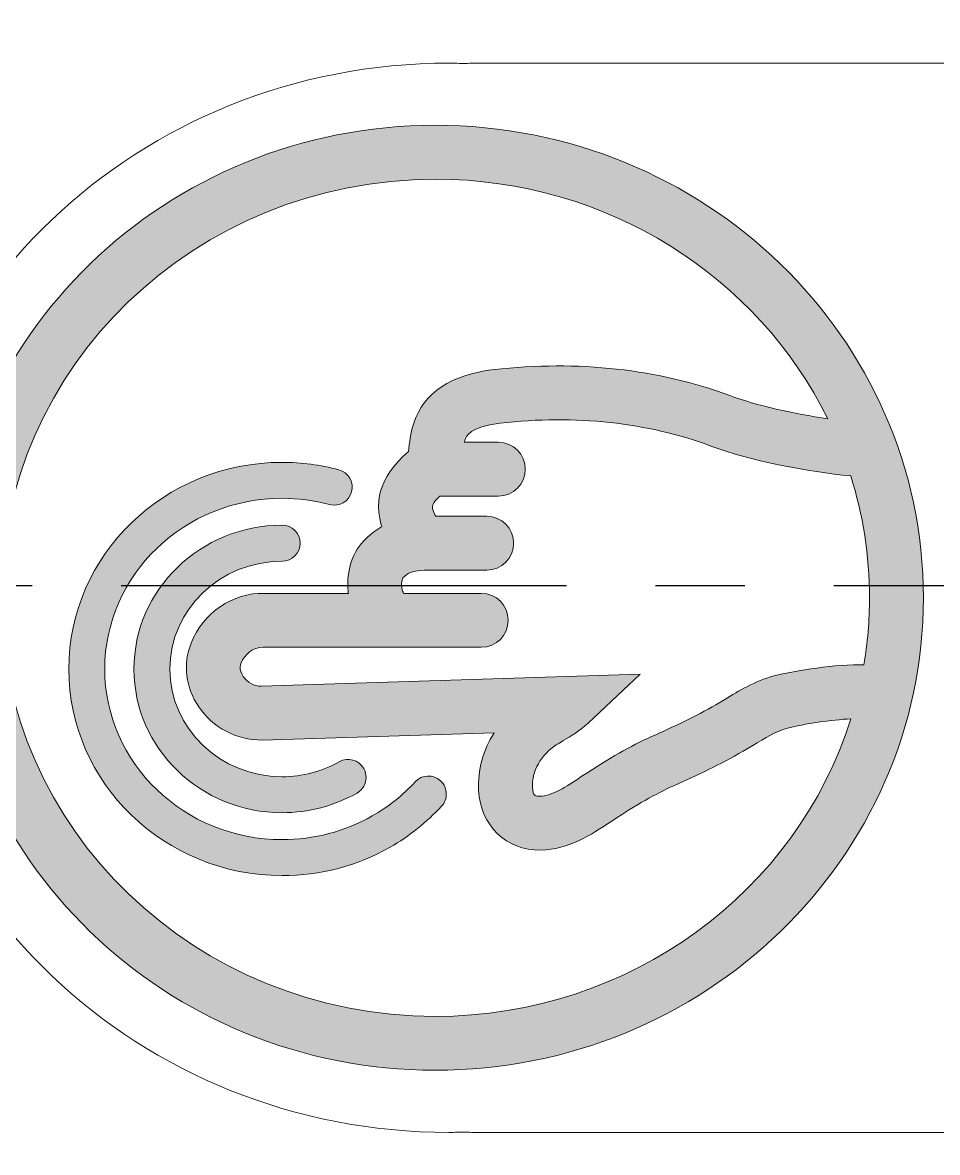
# Model space of a CAD drawing. Extents: x 19044 to 19885, y -10133 to -9539.
# Drawn here: x 19388.05 to 19406.03, y -9777.71 to -9755.52 of the extents above; entities that cross this region are included whole.
import ezdxf

# ---------------------------------------------------------------- set-up
doc = ezdxf.new("R2010")
doc.units = 0
doc.header["$LTSCALE"] = 7
doc.header["$MEASUREMENT"] = 0
doc.linetypes.add('CENTER', pattern=[2, 1.25, -0.25, 0.25, -0.25])
for name, color, linetype in [('CENTER', 1, 'CENTER'), ('D', 2, 'CONTINUOUS'), ('DWG', 7, 'CONTINUOUS'), ('HT', 3, 'CONTINUOUS')]:
    doc.layers.add(name, color=color, linetype=linetype)

# ---------------------------------------------------------------- blocks, each defined once
blk = doc.blocks.new('A$C3FD523FA')
at = {"layer": 'HT'}
h = blk.add_hatch(color=21, dxfattribs=at)
h.dxf.hatch_style = 2
edge = h.paths.add_edge_path()
edge.add_spline(control_points=[(12.159, -0.415), (7.042, -0.415), (2.879, -4.717), (2.879, -10.006), (2.879, -15.295), (7.042, -19.598), (12.159, -19.598), (17.275, -19.598), (21.438, -15.295), (21.438, -10.006), (21.438, -4.717), (17.275, -0.415), (12.159, -0.415)], knot_values=[0, 0, 0, 0, 1, 1, 1, 2, 2, 2, 3, 3, 3, 4, 4, 4, 4], degree=3, periodic=0)
edge = h.paths.add_edge_path()
edge.add_spline(control_points=[(10.841, -18.428), (10.856, -17.887), (10.733, -17.091), (10.622, -16.662), (10.523, -16.287), (10.332, -15.973), (10.163, -15.695), (10.163, -15.695), (10.058, -15.521), (10.058, -15.521), (9.821, -15.12), (9.623, -14.681), (9.432, -14.258), (9.242, -13.838), (9.006, -13.422), (8.666, -12.908), (8.666, -12.908), (8.632, -12.857), (8.632, -12.857), (8.451, -12.585), (8.265, -12.305), (8.262, -12.062), (8.261, -11.989), (8.26, -11.925), (8.439, -11.915), (8.741, -11.9), (9.081, -12.086), (9.27, -12.384), (9.299, -12.43), (9.325, -12.475), (9.352, -12.52), (9.443, -12.673), (9.546, -12.845), (9.698, -13.008), (9.698, -13.008), (10.657, -14.031), (10.657, -14.031), (10.657, -14.031), (10.422, -6.589), (10.422, -6.589), (10.422, -6.45), (10.494, -6.314), (10.612, -6.234), (10.674, -6.192), (10.769, -6.151), (10.882, -6.195), (11.035, -6.254), (11.193, -6.42), (11.187, -6.628), (11.187, -6.628), (11.187, -9.146), (11.187, -9.146), (11.187, -9.146), (11.187, -9.207), (11.187, -9.207), (11.187, -9.207), (11.187, -10.911), (11.187, -10.911), (11.187, -11.204), (11.424, -11.44), (11.716, -11.44), (12.008, -11.44), (12.245, -11.204), (12.245, -10.911), (12.245, -10.911), (12.245, -9.384), (12.245, -9.384), (12.273, -9.372), (12.303, -9.359), (12.347, -9.352), (12.462, -9.335), (12.538, -9.362), (12.55, -9.372), (12.646, -9.473), (12.682, -9.514), (12.701, -9.792), (12.701, -9.792), (12.701, -11.018), (12.701, -11.018), (12.701, -11.31), (12.938, -11.547), (13.23, -11.547), (13.522, -11.547), (13.759, -11.31), (13.759, -11.018), (13.759, -11.018), (13.759, -10.015), (13.759, -10.015), (13.798, -9.995), (13.841, -9.975), (13.891, -9.96), (13.949, -9.942), (14.009, -9.944), (14.154, -10.094), (14.154, -10.094), (14.154, -11.246), (14.154, -11.246), (14.154, -11.539), (14.391, -11.775), (14.683, -11.775), (14.975, -11.775), (15.212, -11.539), (15.212, -11.246), (15.212, -11.246), (15.212, -10.58), (15.212, -10.58), (15.224, -10.583), (15.239, -10.584), (15.25, -10.588), (15.331, -10.615), (15.52, -10.678), (15.589, -11.28), (15.756, -12.755), (15.6, -14.187), (15.138, -15.424), (14.842, -16.219), (14.633, -17.333), (14.552, -18.17), (13.794, -18.409), (12.991, -18.539), (12.159, -18.539), (11.71, -18.539), (11.27, -18.501), (10.841, -18.428)], knot_values=[0, 0, 0, 0, 1, 1, 1, 2, 2, 2, 3, 3, 3, 4, 4, 4, 5, 5, 5, 6, 6, 6, 7, 7, 7, 8, 8, 8, 9, 9, 9, 10, 10, 10, 11, 11, 11, 12, 12, 12, 13, 13, 13, 14, 14, 14, 15, 15, 15, 16, 16, 16, 17, 17, 17, 18, 18, 18, 19, 19, 19, 20, 20, 20, 21, 21, 21, 22, 22, 22, 23, 23, 23, 24, 24, 24, 25, 25, 25, 26, 26, 26, 27, 27, 27, 28, 28, 28, 29, 29, 29, 30, 30, 30, 31, 31, 31, 32, 32, 32, 33, 33, 33, 34, 34, 34, 35, 35, 35, 36, 36, 36, 37, 37, 37, 38, 38, 38, 39, 39, 39, 40, 40, 40, 41, 41, 41, 41], degree=3, periodic=0)
edge = h.paths.add_edge_path()
edge.add_spline(control_points=[(15.675, -17.717), (15.773, -17.057), (15.934, -16.319), (16.129, -15.794), (16.649, -14.402), (16.826, -12.8), (16.64, -11.161), (16.544, -10.316), (16.189, -9.786), (15.586, -9.585), (15.387, -9.517), (15.198, -9.499), (15.031, -9.483), (14.75, -9.159), (14.276, -8.739), (13.587, -8.947), (13.577, -8.949), (13.566, -8.953), (13.556, -8.956), (13.495, -8.849), (13.417, -8.748), (13.319, -8.645), (13.072, -8.385), (12.693, -8.255), (12.281, -8.294), (12.269, -8.296), (12.257, -8.3), (12.245, -8.302), (12.245, -8.302), (12.244, -6.645), (12.244, -6.645), (12.265, -6.033), (11.863, -5.442), (11.268, -5.21), (10.853, -5.046), (10.396, -5.101), (10.016, -5.36), (9.607, -5.638), (9.363, -6.098), (9.364, -6.606), (9.364, -6.606), (9.508, -11.164), (9.508, -11.164), (9.167, -10.948), (8.772, -10.837), (8.379, -10.859), (7.678, -10.899), (7.195, -11.399), (7.203, -12.075), (7.211, -12.631), (7.51, -13.081), (7.751, -13.443), (7.751, -13.443), (7.784, -13.493), (7.784, -13.493), (8.091, -13.957), (8.302, -14.327), (8.467, -14.693), (8.67, -15.143), (8.88, -15.608), (9.146, -16.059), (9.146, -16.059), (9.259, -16.245), (9.259, -16.245), (9.403, -16.482), (9.539, -16.706), (9.597, -16.929), (9.682, -17.255), (9.762, -17.786), (9.781, -18.174), (6.404, -17.113), (3.937, -13.854), (3.937, -10.006), (3.937, -5.301), (7.625, -1.473), (12.159, -1.473), (16.692, -1.473), (20.379, -5.301), (20.379, -10.006), (20.379, -13.406), (18.454, -16.347), (15.675, -17.717)], knot_values=[0, 0, 0, 0, 1, 1, 1, 2, 2, 2, 3, 3, 3, 4, 4, 4, 5, 5, 5, 6, 6, 6, 7, 7, 7, 8, 8, 8, 9, 9, 9, 10, 10, 10, 11, 11, 11, 12, 12, 12, 13, 13, 13, 14, 14, 14, 15, 15, 15, 16, 16, 16, 17, 17, 17, 18, 18, 18, 19, 19, 19, 20, 20, 20, 21, 21, 21, 22, 22, 22, 23, 23, 23, 24, 24, 24, 25, 25, 25, 26, 26, 26, 27, 27, 27, 27], degree=3, periodic=0)
h = blk.add_hatch(color=21, dxfattribs=at)
h.dxf.hatch_style = 2
edge = h.paths.add_edge_path()
edge.add_spline(control_points=[(10.759, -2.808), (8.522, -2.808), (6.702, -4.687), (6.702, -6.998), (6.702, -7.745), (6.895, -8.478), (7.26, -9.119), (7.476, -9.499), (7.748, -9.839), (8.067, -10.132), (8.134, -10.194), (8.22, -10.224), (8.305, -10.224), (8.4, -10.224), (8.496, -10.186), (8.565, -10.11), (8.697, -9.966), (8.687, -9.743), (8.543, -9.612), (8.278, -9.369), (8.053, -9.085), (7.873, -8.77), (7.569, -8.235), (7.408, -7.622), (7.408, -6.998), (7.408, -5.077), (8.911, -3.513), (10.759, -3.513), (12.608, -3.513), (14.112, -5.077), (14.112, -6.998), (14.112, -7.314), (14.071, -7.628), (13.99, -7.932), (13.94, -8.12), (14.052, -8.313), (14.241, -8.363), (14.426, -8.413), (14.622, -8.302), (14.672, -8.113), (14.769, -7.75), (14.818, -7.375), (14.818, -6.998), (14.818, -4.687), (12.997, -2.808), (10.759, -2.808)], knot_values=[0, 0, 0, 0, 1, 1, 1, 2, 2, 2, 3, 3, 3, 4, 4, 4, 5, 5, 5, 6, 6, 6, 7, 7, 7, 8, 8, 8, 9, 9, 9, 10, 10, 10, 11, 11, 11, 12, 12, 12, 13, 13, 13, 14, 14, 14, 15, 15, 15, 15], degree=3, periodic=0)
h = blk.add_hatch(color=21, dxfattribs=at)
h.dxf.hatch_style = 2
edge = h.paths.add_edge_path()
edge.add_spline(control_points=[(10.759, -4.087), (9.203, -4.087), (7.937, -5.393), (7.937, -6.998), (7.937, -7.516), (8.071, -8.025), (8.324, -8.47), (8.389, -8.584), (8.509, -8.648), (8.631, -8.648), (8.691, -8.648), (8.75, -8.633), (8.806, -8.602), (8.975, -8.506), (9.034, -8.29), (8.938, -8.121), (8.745, -7.782), (8.643, -7.394), (8.643, -6.998), (8.643, -5.782), (9.592, -4.792), (10.759, -4.792), (11.927, -4.792), (12.877, -5.782), (12.877, -6.998), (12.877, -7.193), (13.035, -7.351), (13.23, -7.351), (13.425, -7.351), (13.583, -7.193), (13.583, -6.998), (13.583, -5.393), (12.316, -4.087), (10.759, -4.087)], knot_values=[0, 0, 0, 0, 1, 1, 1, 2, 2, 2, 3, 3, 3, 4, 4, 4, 5, 5, 5, 6, 6, 6, 7, 7, 7, 8, 8, 8, 9, 9, 9, 10, 10, 10, 11, 11, 11, 11], degree=3, periodic=0)
at = {"layer": 'HT', "color": 21, "lineweight": 9}
blk.add_open_spline([(22.658, -10.275), (22.658, -4.181), (17.957, 0.76), (12.159, 0.76), (6.36, 0.76), (1.658, -4.181), (1.658, -10.275), (1.658, -10.384), (1.663, -10.492), (1.666, -10.6)], degree=3, knots=[0, 0, 0, 0, 1, 1, 1, 2, 2, 2, 3, 3, 3, 3], dxfattribs=at)
at = {"layer": 'HT', "color": 21, "lineweight": 0}
for points, knots in [([(12.159, -0.415), (7.042, -0.415), (2.879, -4.717), (2.879, -10.006), (2.879, -15.295), (7.042, -19.598), (12.159, -19.598), (17.275, -19.598), (21.438, -15.295), (21.438, -10.006), (21.438, -4.717), (17.275, -0.415), (12.159, -0.415)], [0, 0, 0, 0, 1, 1, 1, 2, 2, 2, 3, 3, 3, 4, 4, 4, 4]), ([(9.781, -18.174), (6.404, -17.113), (3.937, -13.854), (3.937, -10.006), (3.937, -5.301), (7.625, -1.473), (12.159, -1.473), (16.692, -1.473), (20.379, -5.301), (20.379, -10.006), (20.379, -13.406), (18.454, -16.347), (15.675, -17.717)], [23, 23, 23, 23, 24, 24, 24, 25, 25, 25, 26, 26, 26, 27, 27, 27, 27]), ([(10.759, -2.808), (8.522, -2.808), (6.702, -4.687), (6.702, -6.998), (6.702, -7.745), (6.895, -8.478), (7.26, -9.119)], [0, 0, 0, 0, 1, 1, 1, 2, 2, 2, 2]), ([(14.672, -8.113), (14.769, -7.75), (14.818, -7.375), (14.818, -6.998), (14.818, -4.687), (12.997, -2.808), (10.759, -2.808)], [13, 13, 13, 13, 14, 14, 14, 15, 15, 15, 15]), ([(7.873, -8.77), (7.569, -8.235), (7.408, -7.622), (7.408, -6.998), (7.408, -5.077), (8.911, -3.513), (10.759, -3.513), (12.608, -3.513), (14.112, -5.077), (14.112, -6.998), (14.112, -7.314), (14.071, -7.628), (13.99, -7.932)], [7, 7, 7, 7, 8, 8, 8, 9, 9, 9, 10, 10, 10, 11, 11, 11, 11]), ([(10.759, -4.087), (9.203, -4.087), (7.937, -5.393), (7.937, -6.998), (7.937, -7.516), (8.071, -8.025), (8.324, -8.47)], [0, 0, 0, 0, 1, 1, 1, 2, 2, 2, 2]), ([(8.938, -8.121), (8.745, -7.782), (8.643, -7.394), (8.643, -6.998), (8.643, -5.782), (9.592, -4.792), (10.759, -4.792), (11.927, -4.792), (12.877, -5.782), (12.877, -6.998), (12.877, -7.193), (13.035, -7.351), (13.23, -7.351), (13.425, -7.351), (13.583, -7.193), (13.583, -6.998), (13.583, -5.393), (12.316, -4.087), (10.759, -4.087)], [5, 5, 5, 5, 6, 6, 6, 7, 7, 7, 8, 8, 8, 9, 9, 9, 10, 10, 10, 11, 11, 11, 11]), ([(8.324, -8.47), (8.389, -8.584), (8.509, -8.648), (8.631, -8.648), (8.691, -8.648), (8.75, -8.633), (8.806, -8.602)], [2, 2, 2, 2, 3, 3, 3, 4, 4, 4, 4]), ([(8.067, -10.132), (8.134, -10.194), (8.22, -10.224), (8.305, -10.224), (8.4, -10.224), (8.496, -10.186), (8.565, -10.11)], [3, 3, 3, 3, 4, 4, 4, 5, 5, 5, 5]), ([(11.187, -10.911), (11.187, -11.204), (11.424, -11.44), (11.716, -11.44), (12.008, -11.44), (12.245, -11.204), (12.245, -10.911)], [19, 19, 19, 19, 20, 20, 20, 21, 21, 21, 21]), ([(12.701, -11.018), (12.701, -11.31), (12.938, -11.547), (13.23, -11.547), (13.522, -11.547), (13.759, -11.31), (13.759, -11.018)], [26, 26, 26, 26, 27, 27, 27, 28, 28, 28, 28]), ([(14.154, -11.246), (14.154, -11.539), (14.391, -11.775), (14.683, -11.775), (14.975, -11.775), (15.212, -11.539), (15.212, -11.246)], [32, 32, 32, 32, 33, 33, 33, 34, 34, 34, 34]), ([(14.552, -18.17), (13.794, -18.409), (12.991, -18.539), (12.159, -18.539), (11.71, -18.539), (11.27, -18.501), (10.841, -18.428)], [39, 39, 39, 39, 40, 40, 40, 41, 41, 41, 41])]:
    blk.add_open_spline(points, degree=3, knots=knots, dxfattribs=at)
for points in [[(11.268, -5.21), (10.853, -5.046), (10.396, -5.101), (10.016, -5.36)], [(12.244, -6.645), (12.265, -6.033), (11.863, -5.442), (11.268, -5.21)], [(10.016, -5.36), (9.607, -5.638), (9.363, -6.098), (9.364, -6.606)], [(10.612, -6.234), (10.674, -6.192), (10.769, -6.151), (10.882, -6.195)], [(10.882, -6.195), (11.035, -6.254), (11.193, -6.42), (11.187, -6.628)], [(10.422, -6.589), (10.422, -6.45), (10.494, -6.314), (10.612, -6.234)], [(9.364, -6.606), (9.364, -6.606), (9.508, -11.164), (9.508, -11.164)], [(10.657, -14.031), (10.657, -14.031), (10.422, -6.589), (10.422, -6.589)], [(11.187, -6.628), (11.187, -6.628), (11.187, -9.146), (11.187, -9.146)], [(12.245, -8.302), (12.245, -8.302), (12.244, -6.645), (12.244, -6.645)], [(13.99, -7.932), (13.94, -8.12), (14.052, -8.313), (14.241, -8.363)], [(8.806, -8.602), (8.975, -8.506), (9.034, -8.29), (8.938, -8.121)], [(14.241, -8.363), (14.426, -8.413), (14.622, -8.302), (14.672, -8.113)], [(12.281, -8.294), (12.269, -8.296), (12.257, -8.3), (12.245, -8.302)], [(13.319, -8.645), (13.072, -8.385), (12.693, -8.255), (12.281, -8.294)], [(13.556, -8.956), (13.495, -8.849), (13.417, -8.748), (13.319, -8.645)], [(8.543, -9.612), (8.278, -9.369), (8.053, -9.085), (7.873, -8.77)], [(15.031, -9.483), (14.75, -9.159), (14.276, -8.739), (13.587, -8.947)], [(13.587, -8.947), (13.577, -8.949), (13.566, -8.953), (13.556, -8.956)], [(7.26, -9.119), (7.476, -9.499), (7.748, -9.839), (8.067, -10.132)], [(11.187, -9.146), (11.187, -9.146), (11.187, -9.207), (11.187, -9.207)], [(11.187, -9.207), (11.187, -9.207), (11.187, -10.911), (11.187, -10.911)], [(12.245, -9.384), (12.273, -9.372), (12.303, -9.359), (12.347, -9.352)], [(12.245, -10.911), (12.245, -10.911), (12.245, -9.384), (12.245, -9.384)], [(12.347, -9.352), (12.462, -9.335), (12.538, -9.362), (12.55, -9.372)], [(12.55, -9.372), (12.646, -9.473), (12.682, -9.514), (12.701, -9.792)], [(15.586, -9.585), (15.387, -9.517), (15.198, -9.499), (15.031, -9.483)], [(8.565, -10.11), (8.697, -9.966), (8.687, -9.743), (8.543, -9.612)], [(16.64, -11.161), (16.544, -10.316), (16.189, -9.786), (15.586, -9.585)], [(12.701, -9.792), (12.701, -9.792), (12.701, -11.018), (12.701, -11.018)], [(13.759, -10.015), (13.798, -9.995), (13.841, -9.975), (13.891, -9.96)], [(13.891, -9.96), (13.949, -9.942), (14.009, -9.944), (14.154, -10.094)], [(13.759, -11.018), (13.759, -11.018), (13.759, -10.015), (13.759, -10.015)], [(14.154, -10.094), (14.154, -10.094), (14.154, -11.246), (14.154, -11.246)], [(15.212, -11.246), (15.212, -11.246), (15.212, -10.58), (15.212, -10.58)], [(15.212, -10.58), (15.224, -10.583), (15.239, -10.584), (15.25, -10.588)], [(15.25, -10.588), (15.331, -10.615), (15.52, -10.678), (15.589, -11.28)], [(8.379, -10.859), (7.678, -10.899), (7.195, -11.399), (7.203, -12.075)], [(9.508, -11.164), (9.167, -10.948), (8.772, -10.837), (8.379, -10.859)], [(15.589, -11.28), (15.756, -12.755), (15.6, -14.187), (15.138, -15.424)], [(16.129, -15.794), (16.649, -14.402), (16.826, -12.8), (16.64, -11.161)], [(8.262, -12.062), (8.261, -11.989), (8.26, -11.925), (8.439, -11.915)], [(8.439, -11.915), (8.741, -11.9), (9.081, -12.086), (9.27, -12.384)], [(7.203, -12.075), (7.211, -12.631), (7.51, -13.081), (7.751, -13.443)], [(8.632, -12.857), (8.451, -12.585), (8.265, -12.305), (8.262, -12.062)], [(9.27, -12.384), (9.299, -12.43), (9.325, -12.475), (9.352, -12.52)], [(9.352, -12.52), (9.443, -12.673), (9.546, -12.845), (9.698, -13.008)], [(8.666, -12.908), (8.666, -12.908), (8.632, -12.857), (8.632, -12.857)], [(9.432, -14.258), (9.242, -13.838), (9.006, -13.422), (8.666, -12.908)], [(9.698, -13.008), (9.698, -13.008), (10.657, -14.031), (10.657, -14.031)], [(7.751, -13.443), (7.751, -13.443), (7.784, -13.493), (7.784, -13.493)], [(7.784, -13.493), (8.091, -13.957), (8.302, -14.327), (8.467, -14.693)], [(10.058, -15.521), (9.821, -15.12), (9.623, -14.681), (9.432, -14.258)], [(8.467, -14.693), (8.67, -15.143), (8.88, -15.608), (9.146, -16.059)], [(10.163, -15.695), (10.163, -15.695), (10.058, -15.521), (10.058, -15.521)], [(15.138, -15.424), (14.842, -16.219), (14.633, -17.333), (14.552, -18.17)], [(10.622, -16.662), (10.523, -16.287), (10.332, -15.973), (10.163, -15.695)], [(15.675, -17.717), (15.773, -17.057), (15.934, -16.319), (16.129, -15.794)], [(9.146, -16.059), (9.146, -16.059), (9.259, -16.245), (9.259, -16.245)], [(9.259, -16.245), (9.403, -16.482), (9.539, -16.706), (9.597, -16.929)], [(10.841, -18.428), (10.856, -17.887), (10.733, -17.091), (10.622, -16.662)], [(9.597, -16.929), (9.682, -17.255), (9.762, -17.786), (9.781, -18.174)]]:
    blk.add_open_spline(points, degree=3, dxfattribs=at)
at = {"layer": 'HT', "color": 21, "lineweight": 9}
for points in [[(22.65, -10.6), (22.653, -10.492), (22.658, -10.384), (22.658, -10.275)], [(1.666, -10.6), (1.663, -10.654), (1.658, -10.707), (1.658, -10.762)], [(22.658, -10.762), (22.658, -10.707), (22.653, -10.654), (22.65, -10.6)], [(1.658, -10.762), (1.658, -10.762), (1.658, -25.485), (1.658, -25.485)], [(22.658, -25.485), (22.658, -25.485), (22.658, -10.762), (22.658, -10.762)]]:
    blk.add_open_spline(points, degree=3, dxfattribs=at)

msp = doc.modelspace()

# ---------------------------------------------------------------- linework, layer by layer
at = {"layer": 'CENTER', "color": 1, "linetype": 'CENTER'}
msp.add_line((19818.742, -9766.583), (19360.651, -9766.583), dxfattribs=at)
at = {"layer": 'DWG', "linetype": 'Continuous', "lineweight": 13}
for points, knots in [([(19389.051, -9743.002), (19388.736, -9743.246), (19388.424, -9743.505), (19387.807, -9744.055), (19387.502, -9744.345), (19386.9, -9744.957), (19386.602, -9745.278), (19386.161, -9745.785), (19386.015, -9745.958), (19385.798, -9746.224), (19385.726, -9746.313), (19385.582, -9746.494), (19385.51, -9746.586), (19385.153, -9747.049), (19384.875, -9747.433), (19384.331, -9748.231), (19384.066, -9748.644), (19383.55, -9749.499), (19383.299, -9749.942), (19382.814, -9750.858), (19382.579, -9751.332), (19382.296, -9751.944), (19382.239, -9752.068), (19382.129, -9752.316), (19381.964, -9752.691), (19381.807, -9753.073), (19381.5, -9753.844), (19381.306, -9754.37), (19380.944, -9755.445), (19380.775, -9755.995), (19380.462, -9757.119), (19380.318, -9757.694), (19380.172, -9758.355), (19380.156, -9758.429), (19380.124, -9758.576), (19380.078, -9758.798), (19379.974, -9759.316), (19379.895, -9759.763), (19379.747, -9760.661), (19379.664, -9761.265), (19379.531, -9762.481), (19379.481, -9763.094), (19379.413, -9764.331), (19379.396, -9764.954), (19379.396, -9765.583)], [0, 0, 0, 0, 0.0625, 0.0625, 0.125, 0.125, 0.1875, 0.1875, 0.21875, 0.21875, 0.234375, 0.234375, 0.25, 0.25, 0.3125, 0.3125, 0.375, 0.375, 0.4375, 0.4375, 0.5, 0.5, 0.515625, 0.515625, 0.53125, 0.5625, 0.5625, 0.625, 0.625, 0.6875, 0.6875, 0.75, 0.75, 0.757813, 0.757813, 0.765625, 0.78125, 0.8125, 0.8125, 0.875, 0.875, 0.9375, 0.9375, 1, 1, 1, 1]), ([(19379.396, -9767.583), (19379.396, -9768.211), (19379.413, -9768.835), (19379.481, -9770.071), (19379.531, -9770.684), (19379.664, -9771.901), (19379.747, -9772.505), (19379.895, -9773.402), (19379.948, -9773.7), (19380.034, -9774.146), (19380.078, -9774.368), (19380.124, -9774.589), (19380.156, -9774.737), (19380.172, -9774.811), (19380.318, -9775.472), (19380.462, -9776.047), (19380.775, -9777.171), (19380.944, -9777.72), (19381.306, -9778.796), (19381.5, -9779.322), (19381.807, -9780.093), (19381.912, -9780.347), (19382.074, -9780.724), (19382.129, -9780.849), (19382.239, -9781.098), (19382.296, -9781.222), (19382.579, -9781.834), (19382.814, -9782.308), (19383.299, -9783.224), (19383.55, -9783.666), (19384.066, -9784.522), (19384.331, -9784.935), (19384.875, -9785.732), (19385.153, -9786.117), (19385.51, -9786.58), (19385.582, -9786.671), (19385.726, -9786.853), (19385.942, -9787.121), (19386.161, -9787.381), (19386.602, -9787.887), (19386.9, -9788.209), (19387.502, -9788.821), (19387.807, -9789.111), (19388.424, -9789.66), (19388.736, -9789.92), (19389.051, -9790.164)], [0, 0, 0, 0, 0.0625, 0.0625, 0.125, 0.125, 0.1875, 0.1875, 0.21875, 0.21875, 0.234375, 0.242188, 0.242188, 0.25, 0.25, 0.3125, 0.3125, 0.375, 0.375, 0.4375, 0.4375, 0.46875, 0.46875, 0.484375, 0.484375, 0.5, 0.5, 0.5625, 0.5625, 0.625, 0.625, 0.6875, 0.6875, 0.75, 0.75, 0.765625, 0.765625, 0.78125, 0.8125, 0.8125, 0.875, 0.875, 0.9375, 0.9375, 1, 1, 1, 1])]:
    msp.add_open_spline(points, degree=3, knots=knots, dxfattribs=at)

# ---------------------------------------------------------------- block references
at = {"layer": 'D', "ltscale": 0.6, "rotation": 90}
msp.add_blockref('A$C3FD523FA', (19386.156, -9778.979), dxfattribs=at)

doc.saveas('drawing.dxf')
